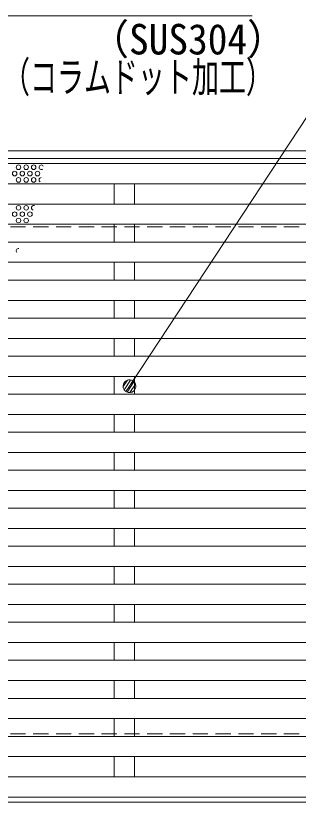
# Model space of a CAD drawing. Units: millimetres, scale not verified. Extents: x -1050 to 1050, y -742 to 742.
# Drawn here: x -383.6 to -272, y 245 to 555.3 of the extents above; entities that cross this region are included whole.
import ezdxf
from ezdxf.enums import TextEntityAlignment as Align

# ---------------------------------------------------------------- set-up
doc = ezdxf.new("R2010")
doc.units = ezdxf.units.MM
doc.header["$LTSCALE"] = 5
doc.linetypes.add('DASHED1', pattern=[1.8, 1.2, -0.6])
for name, color, linetype, lineweight in [('0-1_寸法注釈', 2, 'Continuous', 9), ('0-2_ハッチング', 4, 'Continuous', 9), ('0-4_0', 2, 'Continuous', 9), ('0-6_枠', 7, 'Continuous', 9), ('0-7_蓋', 5, 'Continuous', 9), ('0-9_溝開口', 4, 'DASHED1', 9)]:
    doc.layers.add(name, color=color, linetype=linetype, lineweight=lineweight)
doc.styles.add('ＭＳ ゴシック', font='')
doc.styles.get('ＭＳ ゴシック').set_extended_font_data('MS Gothic')

# ---------------------------------------------------------------- blocks, each defined once
blk = doc.blocks.new('_Dot')
at = {"layer": '0-4_0'}
for p, q in [((-2.5, 0), (-5, 0)), ((2.445, 0.5), (-2.445, 0.5)), ((1.997, 1.5), (-1.997, 1.5)), ((2.289, -0.995), (-2.289, -0.995)), ((1.499, -1.995), (-1.499, -1.995))]:
    blk.add_line(p, q, dxfattribs=at)
for points in [[(2.5, 0), (2.48, 0.313), (2.421, 0.622), (2.324, 0.92), (2.191, 1.204), (2.023, 1.469), (1.822, 1.711), (1.594, 1.926), (1.34, 2.111), (1.064, 2.262), (0.773, 2.378), (0.468, 2.456), (0.157, 2.495), (-0.157, 2.495), (-0.468, 2.456), (-0.773, 2.378), (-1.064, 2.262), (-1.34, 2.111), (-1.594, 1.926), (-1.822, 1.711), (-2.023, 1.469), (-2.191, 1.204), (-2.324, 0.92), (-2.421, 0.622), (-2.48, 0.313), (-2.5, 0), (0, 0)], [(-2.5, 0), (-2.48, -0.313), (-2.421, -0.622), (-2.324, -0.92), (-2.191, -1.204), (-2.023, -1.469), (-1.822, -1.711), (-1.594, -1.926), (-1.34, -2.111), (-1.064, -2.262), (-0.773, -2.378), (-0.468, -2.456), (-0.157, -2.495), (0.157, -2.495), (0.468, -2.456), (0.773, -2.378), (1.064, -2.262), (1.34, -2.111), (1.594, -1.926), (1.822, -1.711), (2.023, -1.469), (2.191, -1.204), (2.324, -0.92), (2.421, -0.622), (2.48, -0.313), (2.5, 0), (0, 0)]]:
    blk.add_lwpolyline(points, close=True, dxfattribs=at)

msp = doc.modelspace()

# ---------------------------------------------------------------- linework, layer by layer
at = {"layer": '0-1_寸法注釈'}
for points in [[(-290.244, 555.308), (-393.451, 555.308), (-464.179, 451.856)], [(-139.148, 555.308), (-242.355, 555.308), (-338.124, 409.982)]]:
    msp.add_lwpolyline(points, dxfattribs=at)
at = {"layer": '0-2_ハッチング'}
for centre in [(-383.98, 493.034), (-382.48, 495.534), (-380.98, 493.034), (-379.48, 495.534), (-377.98, 493.034), (-376.48, 495.534), (-374.98, 493.034), (-382.48, 490.534), (-379.48, 490.534), (-376.48, 490.534), (-383.98, 477.034), (-382.48, 479.534), (-380.98, 477.034), (-379.48, 479.534), (-377.98, 477.034), (-382.48, 474.534), (-379.48, 474.534)]:
    msp.add_circle(centre, 0.9, dxfattribs=at)
for centre, start, end in [((-373.48, 495.534), 31.18941, 307.71025), ((-373.48, 490.534), 95.77647, 242.2454), ((-376.48, 479.534), 70.62986, 260.11853), ((-382.48, 462.534), 82.26134, 219.8071)]:
    msp.add_arc(centre, 0.9, start, end, dxfattribs=at)
at = {"layer": '0-6_枠'}
for p, q in [((-523.679, 502.034), (181.321, 502.034)), ((-520.679, 499.034), (179.485, 499.034)), ((-520.679, 245.034), (183.158, 245.034))]:
    msp.add_line(p, q, dxfattribs=at)
at = {"layer": '0-7_蓋'}
for p, q in [((-518.679, 497.034), (-18.679, 497.034)), ((-514.679, 489.034), (-22.679, 489.034)), ((-344.679, 489.034), (-344.679, 481.034)), ((-336.679, 489.034), (-336.679, 481.034)), ((-514.679, 481.034), (-22.679, 481.034)), ((-514.679, 473.034), (-22.679, 473.034)), ((-344.679, 473.034), (-344.679, 466.034)), ((-336.679, 473.034), (-336.679, 466.034)), ((-514.679, 466.034), (-22.679, 466.034)), ((-514.679, 458.034), (-22.679, 458.034)), ((-344.679, 458.034), (-344.679, 451.034)), ((-336.679, 458.034), (-336.679, 451.034)), ((-514.679, 451.034), (-22.679, 451.034)), ((-514.679, 443.034), (-22.679, 443.034)), ((-344.679, 443.034), (-344.679, 436.034)), ((-336.679, 443.034), (-336.679, 436.034)), ((-514.679, 436.034), (-22.679, 436.034)), ((-514.679, 428.034), (-22.679, 428.034)), ((-344.679, 428.034), (-344.679, 421.034)), ((-336.679, 428.034), (-336.679, 421.034)), ((-514.679, 421.034), (-22.679, 421.034)), ((-514.679, 413.034), (-22.679, 413.034)), ((-344.679, 413.034), (-344.679, 406.034)), ((-336.679, 413.034), (-336.679, 406.034)), ((-514.679, 406.034), (-22.679, 406.034)), ((-514.679, 398.034), (-22.679, 398.034)), ((-344.679, 398.034), (-344.679, 391.034)), ((-336.679, 398.034), (-336.679, 391.034)), ((-514.679, 391.034), (-22.679, 391.034)), ((-514.679, 383.034), (-22.679, 383.034)), ((-344.679, 383.034), (-344.679, 376.034)), ((-336.679, 383.034), (-336.679, 376.034)), ((-514.679, 376.034), (-22.679, 376.034)), ((-514.679, 368.034), (-22.679, 368.034)), ((-344.679, 368.034), (-344.679, 361.034)), ((-336.679, 368.034), (-336.679, 361.034)), ((-514.679, 361.034), (-22.679, 361.034)), ((-514.679, 353.034), (-22.679, 353.034)), ((-344.679, 346.034), (-344.679, 353.034)), ((-336.679, 346.034), (-336.679, 353.034)), ((-514.679, 346.034), (-22.679, 346.034)), ((-514.679, 338.034), (-22.679, 338.034)), ((-344.679, 331.034), (-344.679, 338.034)), ((-336.679, 331.034), (-336.679, 338.034)), ((-514.679, 331.034), (-22.679, 331.034)), ((-514.679, 323.034), (-22.679, 323.034)), ((-344.679, 316.034), (-344.679, 323.034)), ((-336.679, 316.034), (-336.679, 323.034)), ((-514.679, 316.034), (-22.679, 316.034)), ((-514.679, 308.034), (-22.679, 308.034)), ((-344.679, 301.034), (-344.679, 308.034)), ((-336.679, 301.034), (-336.679, 308.034)), ((-514.679, 301.034), (-22.679, 301.034)), ((-514.679, 293.034), (-22.679, 293.034)), ((-344.679, 286.034), (-344.679, 293.034)), ((-336.679, 286.034), (-336.679, 293.034)), ((-514.679, 286.034), (-22.679, 286.034)), ((-514.679, 278.034), (-22.679, 278.034)), ((-344.679, 271.034), (-344.679, 278.034)), ((-336.679, 271.034), (-336.679, 278.034)), ((-514.679, 271.034), (-22.679, 271.034)), ((-514.679, 263.034), (-22.679, 263.034)), ((-344.679, 255.034), (-344.679, 263.034)), ((-336.679, 255.034), (-336.679, 263.034)), ((-514.679, 255.034), (-22.679, 255.034)), ((-518.679, 247.034), (-18.679, 247.034))]:
    msp.add_line(p, q, dxfattribs=at)
at = {"layer": '0-9_溝開口'}
for p, q in [((-493.679, 472.034), (-18.679, 472.034)), ((-493.679, 272.034), (-18.679, 272.034))]:
    msp.add_line(p, q, dxfattribs=at)

# ---------------------------------------------------------------- block references
at = {"layer": '0-1_寸法注釈', "rotation": 236.34135}
msp.add_blockref('_Dot', (-338.679, 409.149), dxfattribs=at)

# ---------------------------------------------------------------- texts
at = {"layer": '0-1_寸法注釈', "color": 7, "style": 'ＭＳ ゴシック'}
for s, width, p in [('（SUS304）', 0.95, (-354.427, 536.44)), ('（コラムドット加工）', 0.65, (-388.602, 521.512))]:
    msp.add_text(s, height=12.02, dxfattribs=dict(at, width=width)).set_placement(p, align=Align.BOTTOM_LEFT)

doc.saveas('drawing.dxf')
